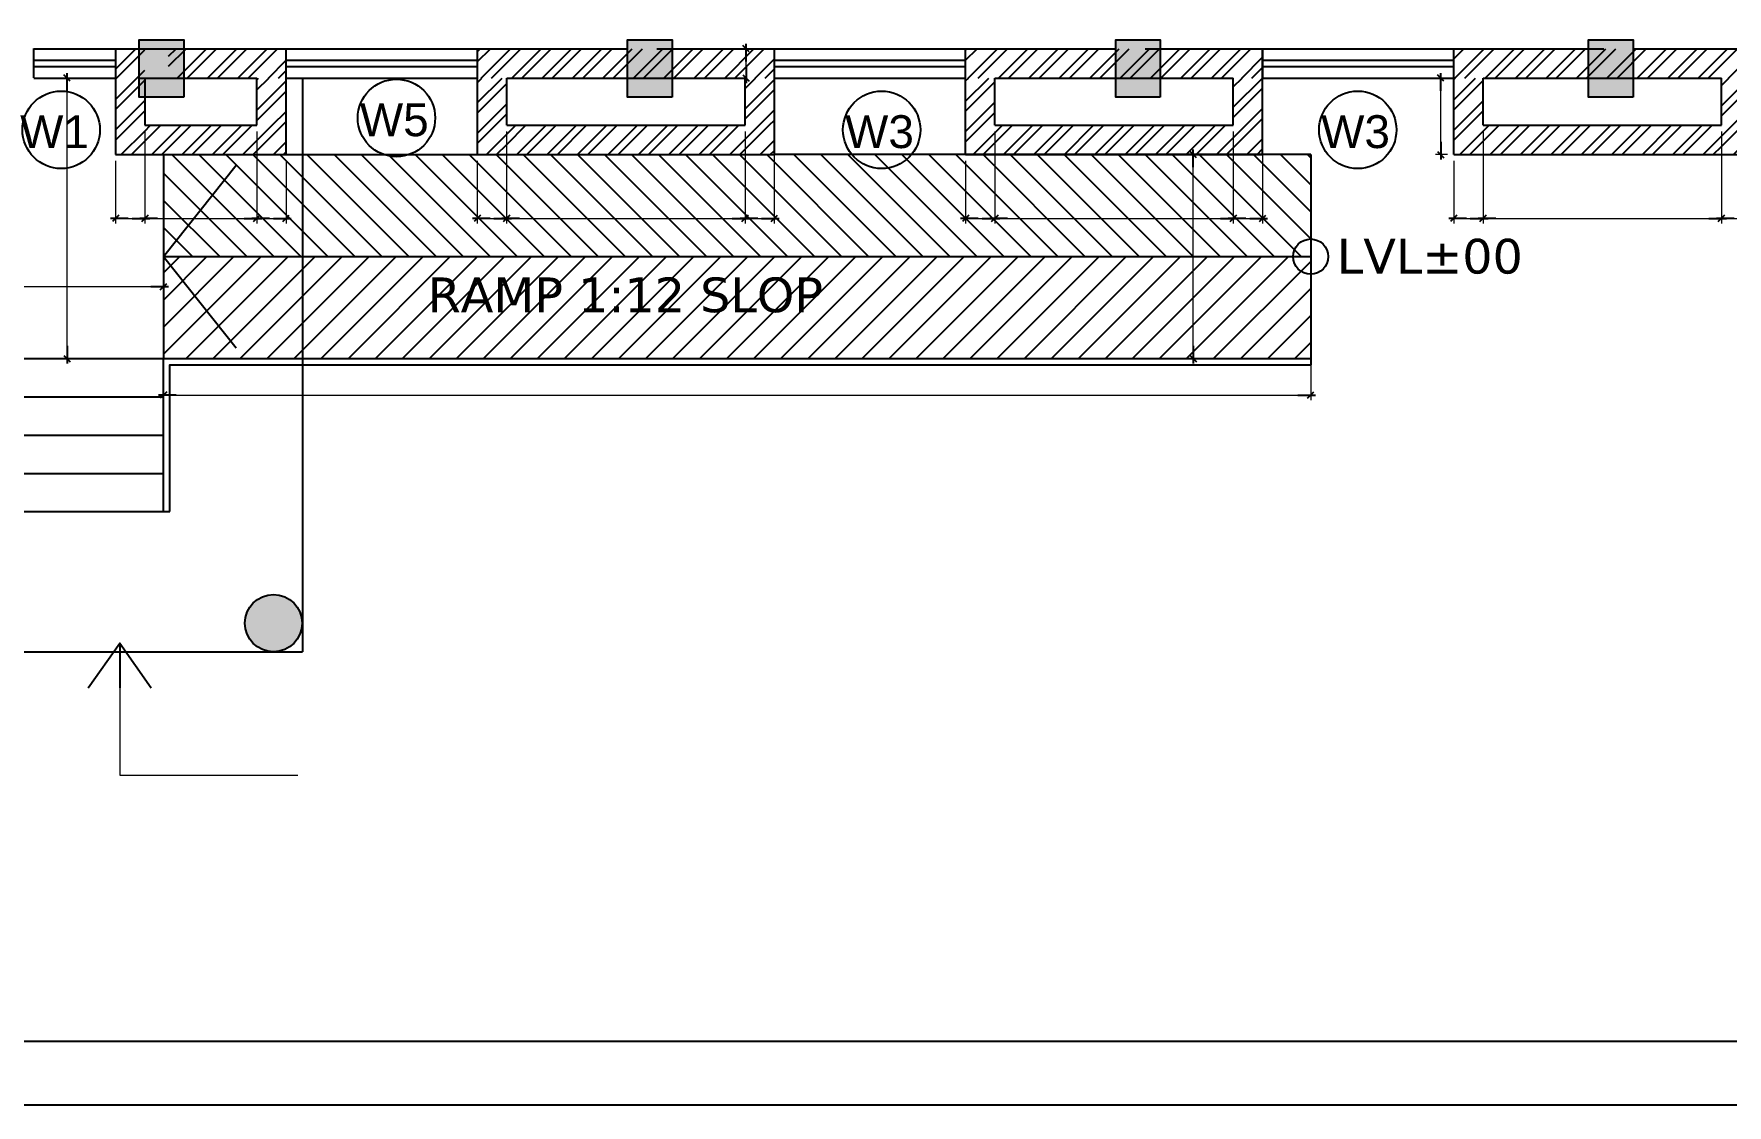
# Model space of a CAD drawing. Header units: millimetres. Extents: x 1731 to 55573, y 1167 to 54427.
# Drawn here: x 14021 to 27305, y 1167 to 9566 of the extents above; entities that cross this region are included whole.
import ezdxf

# ---------------------------------------------------------------- set-up
doc = ezdxf.new("R2010")
doc.units = ezdxf.units.MM
doc.layers.add('WINDOW', color=4, linetype='Continuous')
doc.styles.add('arial', font='arialbd.ttf', dxfattribs={"height": 0.25})
doc.styles.add('ISTD', font='verdana.ttf', dxfattribs={"height": 300})
doc.styles.add('ROMANS', font='romans.shx')
doc.styles.get("Standard").update_dxf_attribs({"font": 'arial.ttf'})
doc.dimstyles.new('GRID', dxfattribs={"dimtxt": 0.25, "dimasz": 400, "dimexe": 40, "dimexo": 50, "dimgap": 1.2, "dimtad": 0, "dimdec": 0, "dimrnd": 5, "dimzin": 0, "dimdsep": 46, "dimtxsty": 'arial', "dimblk": 'TCKA', "dimcen": 1, "dimclrd": 251, "dimclre": 251, "dimclrt": 3, "dimadec": 0, "dimazin": 0, "dimtfac": 1, "dimtdec": 0, "dimtix": 1, "dimtmove": 1, "dimatfit": 3, "dimfxl": 1, "dimtvp": 1, "dimtolj": 1, "dimtzin": 0, "dimlwd": 5, "dimlwe": 5, "dimarcsym": 0})
doc.dimstyles.new('HBA_25', dxfattribs={"dimtxt": 200, "dimasz": 100, "dimexe": 40, "dimexo": 50, "dimgap": 1.2, "dimtad": 0, "dimdec": 0, "dimrnd": 0.01, "dimzin": 0, "dimdsep": 46, "dimtxsty": 'ROMANS', "dimblk": 'TCKA', "dimcen": 1, "dimclrd": 9, "dimclre": 9, "dimclrt": 256, "dimadec": 0, "dimazin": 0, "dimtfac": 1, "dimtdec": 0, "dimtix": 1, "dimtmove": 1, "dimatfit": 3, "dimldrblk": 'OPEN90', "dimfxl": 1, "dimtvp": 1, "dimtolj": 1, "dimtzin": 0, "dimlwd": 5, "dimlwe": 5, "dimarcsym": 0})
pattern_1 = [(45, (-2102322.3, 904690.87), (-119.324269, 119.324269), []), (45, (-2102242.75, 904690.87), (-119.324269, 119.324269), [])]
pattern_2 = [(45, (-4044702.46, 754160.27), (-119.324269, 119.324269), []), (45, (-4044622.91, 754160.27), (-119.324269, 119.324269), [])]

# ---------------------------------------------------------------- blocks, each defined once
blk = doc.blocks.new('TCKA')
blk.add_line((-1, 0), (0.388, 0))
at = {"color": 1}
blk.add_line((-0.25, -0.25), (0.25, 0.25), dxfattribs=at)
blk = doc.blocks.new('*D96')
at = {"layer": 'Defpoints', "color": 0, "ltscale": 12, "transparency": 16777216}
for p in [(19608, 9450), (19635, 9450), (19635, 9220)]:
    blk.add_point(p, dxfattribs=at)
at = {"layer": 'WINDOW', "color": 251, "lineweight": 5, "ltscale": 12, "transparency": 16777216}
for p, q in [((19585, 9450), (19568, 9450)), ((19608, 9320), (19608, 9350)), ((19585, 9220), (19568, 9220))]:
    blk.add_line(p, q, dxfattribs=at)
at = {"layer": 'WINDOW', "color": 251, "lineweight": 5, "ltscale": 12, "transparency": 16777216, "xscale": 100, "yscale": 100, "zscale": 100}
for p, rotation in [((19608, 9450), 90), ((19608, 9220), 270)]:
    blk.add_blockref('TCKA', p, dxfattribs=dict(at, rotation=rotation))
at = {"layer": 'WINDOW', "color": 3, "ltscale": 12, "transparency": 16777216, "insert": (19607, 9335), "char_height": 0.25, "attachment_point": 5, "rotation": 90, "style": 'arial'}
blk.add_mtext('\\A1;230', dxfattribs=at)
blk = doc.blocks.new('*D121')
at = {"layer": 'Defpoints', "color": 0, "ltscale": 12, "transparency": 16777216}
for p in [(14892, 8850), (14662, 8620), (14892, 8120)]:
    blk.add_point(p, dxfattribs=at)
at = {"layer": 'WINDOW', "color": 251, "lineweight": 5, "ltscale": 12, "transparency": 16777216}
for p, q in [((14892, 8800), (14892, 8080)), ((14662, 8570), (14662, 8080)), ((14762, 8120), (14792, 8120))]:
    blk.add_line(p, q, dxfattribs=at)
at = {"layer": 'WINDOW', "color": 251, "lineweight": 5, "ltscale": 12, "transparency": 16777216, "xscale": 100, "yscale": 100, "zscale": 100, "rotation": 180}
blk.add_blockref('TCKA', (14662, 8120), dxfattribs=at)
at = {"layer": 'WINDOW', "color": 251, "lineweight": 5, "ltscale": 12, "transparency": 16777216, "xscale": 100, "yscale": 100, "zscale": 100}
blk.add_blockref('TCKA', (14892, 8120), dxfattribs=at)
at = {"layer": 'WINDOW', "color": 3, "ltscale": 12, "transparency": 16777216, "insert": (14777, 8122), "char_height": 0.25, "attachment_point": 5, "style": 'arial'}
blk.add_mtext('\\A1;230', dxfattribs=at)
blk = doc.blocks.new('*D122')
at = {"layer": 'Defpoints', "color": 0, "ltscale": 12, "transparency": 16777216}
for p in [(14892, 8850), (15770, 8850), (15770, 8120)]:
    blk.add_point(p, dxfattribs=at)
at = {"layer": 'WINDOW', "color": 251, "lineweight": 5, "ltscale": 12, "transparency": 16777216}
for p, q in [((14892, 8800), (14892, 8080)), ((15770, 8800), (15770, 8080)), ((14992, 8120), (15670, 8120))]:
    blk.add_line(p, q, dxfattribs=at)
at = {"layer": 'WINDOW', "color": 251, "lineweight": 5, "ltscale": 12, "transparency": 16777216, "xscale": 100, "yscale": 100, "zscale": 100, "rotation": 180}
blk.add_blockref('TCKA', (14892, 8120), dxfattribs=at)
at = {"layer": 'WINDOW', "color": 251, "lineweight": 5, "ltscale": 12, "transparency": 16777216, "xscale": 100, "yscale": 100, "zscale": 100}
blk.add_blockref('TCKA', (15770, 8120), dxfattribs=at)
at = {"layer": 'WINDOW', "color": 3, "ltscale": 12, "transparency": 16777216, "insert": (15331, 8122), "char_height": 0.25, "attachment_point": 5, "style": 'arial'}
blk.add_mtext('\\A1;880', dxfattribs=at)
blk = doc.blocks.new('*D123')
at = {"layer": 'Defpoints', "color": 0, "ltscale": 12, "transparency": 16777216}
for p in [(15770, 8850), (16000, 8620), (16000, 8120)]:
    blk.add_point(p, dxfattribs=at)
at = {"layer": 'WINDOW', "color": 251, "lineweight": 5, "ltscale": 12, "transparency": 16777216}
for p, q in [((15770, 8800), (15770, 8080)), ((16000, 8570), (16000, 8080)), ((15870, 8120), (15900, 8120))]:
    blk.add_line(p, q, dxfattribs=at)
at = {"layer": 'WINDOW', "color": 251, "lineweight": 5, "ltscale": 12, "transparency": 16777216, "xscale": 100, "yscale": 100, "zscale": 100, "rotation": 180}
blk.add_blockref('TCKA', (15770, 8120), dxfattribs=at)
at = {"layer": 'WINDOW', "color": 251, "lineweight": 5, "ltscale": 12, "transparency": 16777216, "xscale": 100, "yscale": 100, "zscale": 100}
blk.add_blockref('TCKA', (16000, 8120), dxfattribs=at)
at = {"layer": 'WINDOW', "color": 3, "ltscale": 12, "transparency": 16777216, "insert": (15885, 8122), "char_height": 0.25, "attachment_point": 5, "style": 'arial'}
blk.add_mtext('\\A1;230', dxfattribs=at)
blk = doc.blocks.new('*D124')
at = {"layer": 'Defpoints', "color": 0, "ltscale": 12, "transparency": 16777216}
for p in [(17730, 8850), (17500, 8620), (17730, 8120)]:
    blk.add_point(p, dxfattribs=at)
at = {"layer": 'WINDOW', "color": 251, "lineweight": 5, "ltscale": 12, "transparency": 16777216}
for p, q in [((17730, 8800), (17730, 8080)), ((17500, 8570), (17500, 8080)), ((17600, 8120), (17630, 8120))]:
    blk.add_line(p, q, dxfattribs=at)
at = {"layer": 'WINDOW', "color": 251, "lineweight": 5, "ltscale": 12, "transparency": 16777216, "xscale": 100, "yscale": 100, "zscale": 100, "rotation": 180}
blk.add_blockref('TCKA', (17500, 8120), dxfattribs=at)
at = {"layer": 'WINDOW', "color": 251, "lineweight": 5, "ltscale": 12, "transparency": 16777216, "xscale": 100, "yscale": 100, "zscale": 100}
blk.add_blockref('TCKA', (17730, 8120), dxfattribs=at)
at = {"layer": 'WINDOW', "color": 3, "ltscale": 12, "transparency": 16777216, "insert": (17615, 8122), "char_height": 0.25, "attachment_point": 5, "style": 'arial'}
blk.add_mtext('\\A1;230', dxfattribs=at)
blk = doc.blocks.new('*D125')
at = {"layer": 'Defpoints', "color": 0, "ltscale": 12, "transparency": 16777216}
for p in [(19600, 8850), (19830, 8769), (19830, 8120)]:
    blk.add_point(p, dxfattribs=at)
at = {"layer": 'WINDOW', "color": 251, "lineweight": 5, "ltscale": 12, "transparency": 16777216}
for p, q in [((19600, 8800), (19600, 8080)), ((19830, 8719), (19830, 8080)), ((19700, 8120), (19730, 8120))]:
    blk.add_line(p, q, dxfattribs=at)
at = {"layer": 'WINDOW', "color": 251, "lineweight": 5, "ltscale": 12, "transparency": 16777216, "xscale": 100, "yscale": 100, "zscale": 100, "rotation": 180}
blk.add_blockref('TCKA', (19600, 8120), dxfattribs=at)
at = {"layer": 'WINDOW', "color": 251, "lineweight": 5, "ltscale": 12, "transparency": 16777216, "xscale": 100, "yscale": 100, "zscale": 100}
blk.add_blockref('TCKA', (19830, 8120), dxfattribs=at)
at = {"layer": 'WINDOW', "color": 3, "ltscale": 12, "transparency": 16777216, "insert": (19715, 8122), "char_height": 0.25, "attachment_point": 5, "style": 'arial'}
blk.add_mtext('\\A1;230', dxfattribs=at)
blk = doc.blocks.new('*D126')
at = {"layer": 'Defpoints', "color": 0, "ltscale": 12, "transparency": 16777216}
for p in [(21560, 8850), (21330, 8620), (21560, 8120)]:
    blk.add_point(p, dxfattribs=at)
at = {"layer": 'WINDOW', "color": 251, "lineweight": 5, "ltscale": 12, "transparency": 16777216}
for p, q in [((21560, 8800), (21560, 8080)), ((21330, 8570), (21330, 8080)), ((21430, 8120), (21460, 8120))]:
    blk.add_line(p, q, dxfattribs=at)
at = {"layer": 'WINDOW', "color": 251, "lineweight": 5, "ltscale": 12, "transparency": 16777216, "xscale": 100, "yscale": 100, "zscale": 100, "rotation": 180}
blk.add_blockref('TCKA', (21330, 8120), dxfattribs=at)
at = {"layer": 'WINDOW', "color": 251, "lineweight": 5, "ltscale": 12, "transparency": 16777216, "xscale": 100, "yscale": 100, "zscale": 100}
blk.add_blockref('TCKA', (21560, 8120), dxfattribs=at)
at = {"layer": 'WINDOW', "color": 3, "ltscale": 12, "transparency": 16777216, "insert": (21445, 8122), "char_height": 0.25, "attachment_point": 5, "style": 'arial'}
blk.add_mtext('\\A1;230', dxfattribs=at)
blk = doc.blocks.new('*D127')
at = {"layer": 'Defpoints', "color": 0, "ltscale": 12, "transparency": 16777216}
for p in [(23430, 8850), (23660, 8665), (23660, 8120)]:
    blk.add_point(p, dxfattribs=at)
at = {"layer": 'WINDOW', "color": 251, "lineweight": 5, "ltscale": 12, "transparency": 16777216}
for p, q in [((23430, 8800), (23430, 8080)), ((23660, 8615), (23660, 8080)), ((23530, 8120), (23560, 8120))]:
    blk.add_line(p, q, dxfattribs=at)
at = {"layer": 'WINDOW', "color": 251, "lineweight": 5, "ltscale": 12, "transparency": 16777216, "xscale": 100, "yscale": 100, "zscale": 100, "rotation": 180}
blk.add_blockref('TCKA', (23430, 8120), dxfattribs=at)
at = {"layer": 'WINDOW', "color": 251, "lineweight": 5, "ltscale": 12, "transparency": 16777216, "xscale": 100, "yscale": 100, "zscale": 100}
blk.add_blockref('TCKA', (23660, 8120), dxfattribs=at)
at = {"layer": 'WINDOW', "color": 3, "ltscale": 12, "transparency": 16777216, "insert": (23545, 8122), "char_height": 0.25, "attachment_point": 5, "style": 'arial'}
blk.add_mtext('\\A1;230', dxfattribs=at)
blk = doc.blocks.new('*D128')
at = {"layer": 'Defpoints', "color": 0, "ltscale": 12, "transparency": 16777216}
for p in [(25390, 8850), (25160, 8620), (25390, 8120)]:
    blk.add_point(p, dxfattribs=at)
at = {"layer": 'WINDOW', "color": 251, "lineweight": 5, "ltscale": 12, "transparency": 16777216}
for p, q in [((25390, 8800), (25390, 8080)), ((25160, 8570), (25160, 8080)), ((25260, 8120), (25290, 8120))]:
    blk.add_line(p, q, dxfattribs=at)
at = {"layer": 'WINDOW', "color": 251, "lineweight": 5, "ltscale": 12, "transparency": 16777216, "xscale": 100, "yscale": 100, "zscale": 100, "rotation": 180}
blk.add_blockref('TCKA', (25160, 8120), dxfattribs=at)
at = {"layer": 'WINDOW', "color": 251, "lineweight": 5, "ltscale": 12, "transparency": 16777216, "xscale": 100, "yscale": 100, "zscale": 100}
blk.add_blockref('TCKA', (25390, 8120), dxfattribs=at)
at = {"layer": 'WINDOW', "color": 3, "ltscale": 12, "transparency": 16777216, "insert": (25275, 8122), "char_height": 0.25, "attachment_point": 5, "style": 'arial'}
blk.add_mtext('\\A1;230', dxfattribs=at)
blk = doc.blocks.new('*D129')
at = {"layer": 'Defpoints', "color": 0, "ltscale": 12, "transparency": 16777216}
for p in [(27260, 8850), (27490, 8620), (27490, 8120)]:
    blk.add_point(p, dxfattribs=at)
at = {"layer": 'WINDOW', "color": 251, "lineweight": 5, "ltscale": 12, "transparency": 16777216}
for p, q in [((27260, 8800), (27260, 8080)), ((27490, 8570), (27490, 8080)), ((27360, 8120), (27390, 8120))]:
    blk.add_line(p, q, dxfattribs=at)
at = {"layer": 'WINDOW', "color": 251, "lineweight": 5, "ltscale": 12, "transparency": 16777216, "xscale": 100, "yscale": 100, "zscale": 100, "rotation": 180}
blk.add_blockref('TCKA', (27260, 8120), dxfattribs=at)
at = {"layer": 'WINDOW', "color": 251, "lineweight": 5, "ltscale": 12, "transparency": 16777216, "xscale": 100, "yscale": 100, "zscale": 100}
blk.add_blockref('TCKA', (27490, 8120), dxfattribs=at)
at = {"layer": 'WINDOW', "color": 3, "ltscale": 12, "transparency": 16777216, "insert": (27375, 8122), "char_height": 0.25, "attachment_point": 5, "style": 'arial'}
blk.add_mtext('\\A1;230', dxfattribs=at)
blk = doc.blocks.new('*D132')
at = {"layer": 'Defpoints', "color": 0, "ltscale": 12, "transparency": 16777216}
for p in [(17730, 8850), (19600, 8850), (19600, 8120)]:
    blk.add_point(p, dxfattribs=at)
at = {"layer": 'WINDOW', "color": 251, "lineweight": 5, "ltscale": 12, "transparency": 16777216}
for p, q in [((17730, 8800), (17730, 8080)), ((19600, 8800), (19600, 8080)), ((17830, 8120), (19500, 8120))]:
    blk.add_line(p, q, dxfattribs=at)
at = {"layer": 'WINDOW', "color": 251, "lineweight": 5, "ltscale": 12, "transparency": 16777216, "xscale": 100, "yscale": 100, "zscale": 100, "rotation": 180}
blk.add_blockref('TCKA', (17730, 8120), dxfattribs=at)
at = {"layer": 'WINDOW', "color": 251, "lineweight": 5, "ltscale": 12, "transparency": 16777216, "xscale": 100, "yscale": 100, "zscale": 100}
blk.add_blockref('TCKA', (19600, 8120), dxfattribs=at)
at = {"layer": 'WINDOW', "color": 3, "ltscale": 12, "transparency": 16777216, "insert": (18665, 8122), "char_height": 0.25, "attachment_point": 5, "style": 'arial'}
blk.add_mtext('\\A1;1870', dxfattribs=at)
blk = doc.blocks.new('*D133')
at = {"layer": 'Defpoints', "color": 0, "ltscale": 12, "transparency": 16777216}
for p in [(21560, 8850), (23430, 8850), (23430, 8120)]:
    blk.add_point(p, dxfattribs=at)
at = {"layer": 'WINDOW', "color": 251, "lineweight": 5, "ltscale": 12, "transparency": 16777216}
for p, q in [((21560, 8800), (21560, 8080)), ((23430, 8800), (23430, 8080)), ((21660, 8120), (23330, 8120))]:
    blk.add_line(p, q, dxfattribs=at)
at = {"layer": 'WINDOW', "color": 251, "lineweight": 5, "ltscale": 12, "transparency": 16777216, "xscale": 100, "yscale": 100, "zscale": 100, "rotation": 180}
blk.add_blockref('TCKA', (21560, 8120), dxfattribs=at)
at = {"layer": 'WINDOW', "color": 251, "lineweight": 5, "ltscale": 12, "transparency": 16777216, "xscale": 100, "yscale": 100, "zscale": 100}
blk.add_blockref('TCKA', (23430, 8120), dxfattribs=at)
at = {"layer": 'WINDOW', "color": 3, "ltscale": 12, "transparency": 16777216, "insert": (22495, 8122), "char_height": 0.25, "attachment_point": 5, "style": 'arial'}
blk.add_mtext('\\A1;1870', dxfattribs=at)
blk = doc.blocks.new('*D134')
at = {"layer": 'Defpoints', "color": 0, "ltscale": 12, "transparency": 16777216}
for p in [(25390, 8850), (27260, 8850), (27260, 8120)]:
    blk.add_point(p, dxfattribs=at)
at = {"layer": 'WINDOW', "color": 251, "lineweight": 5, "ltscale": 12, "transparency": 16777216}
for p, q in [((25390, 8800), (25390, 8080)), ((27260, 8800), (27260, 8080)), ((25490, 8120), (27160, 8120))]:
    blk.add_line(p, q, dxfattribs=at)
at = {"layer": 'WINDOW', "color": 251, "lineweight": 5, "ltscale": 12, "transparency": 16777216, "xscale": 100, "yscale": 100, "zscale": 100, "rotation": 180}
blk.add_blockref('TCKA', (25390, 8120), dxfattribs=at)
at = {"layer": 'WINDOW', "color": 251, "lineweight": 5, "ltscale": 12, "transparency": 16777216, "xscale": 100, "yscale": 100, "zscale": 100}
blk.add_blockref('TCKA', (27260, 8120), dxfattribs=at)
at = {"layer": 'WINDOW', "color": 3, "ltscale": 12, "transparency": 16777216, "insert": (26325, 8122), "char_height": 0.25, "attachment_point": 5, "style": 'arial'}
blk.add_mtext('\\A1;1870', dxfattribs=at)
blk = doc.blocks.new('*D136')
at = {"layer": 'Defpoints', "color": 0, "ltscale": 12, "transparency": 16777216}
for p in [(25058, 9220), (25160, 9220), (25160, 8620)]:
    blk.add_point(p, dxfattribs=at)
at = {"layer": 'WINDOW', "color": 251, "lineweight": 5, "ltscale": 12, "transparency": 16777216}
for p, q in [((25110, 9220), (25018, 9220)), ((25058, 8720), (25058, 9120)), ((25110, 8620), (25018, 8620))]:
    blk.add_line(p, q, dxfattribs=at)
at = {"layer": 'WINDOW', "color": 251, "lineweight": 5, "ltscale": 12, "transparency": 16777216, "xscale": 100, "yscale": 100, "zscale": 100}
for p, rotation in [((25058, 9220), 90), ((25058, 8620), 270)]:
    blk.add_blockref('TCKA', p, dxfattribs=dict(at, rotation=rotation))
at = {"layer": 'WINDOW', "color": 3, "ltscale": 12, "transparency": 16777216, "insert": (25056, 8920), "char_height": 0.25, "attachment_point": 5, "rotation": 90, "style": 'arial'}
blk.add_mtext('\\A1;600', dxfattribs=at)
blk = doc.blocks.new('*D113')
at = {"layer": 'Defpoints', "color": 0, "ltscale": 12, "transparency": 16777216}
for p in [(23016, 8620), (23116, 8620), (23016, 7020)]:
    blk.add_point(p, dxfattribs=at)
at = {"layer": 'WINDOW', "color": 251, "lineweight": 5, "ltscale": 12, "transparency": 16777216}
for p, q in [((23066, 8620), (23156, 8620)), ((23116, 7120), (23116, 8520)), ((23066, 7020), (23156, 7020))]:
    blk.add_line(p, q, dxfattribs=at)
at = {"layer": 'WINDOW', "color": 251, "lineweight": 5, "ltscale": 12, "transparency": 16777216, "xscale": 100, "yscale": 100, "zscale": 100}
for p, rotation in [((23116, 8620), 90), ((23116, 7020), 270)]:
    blk.add_blockref('TCKA', p, dxfattribs=dict(at, rotation=rotation))
at = {"layer": 'WINDOW', "color": 3, "ltscale": 12, "transparency": 16777216, "insert": (23114, 7820), "char_height": 0.25, "attachment_point": 5, "rotation": 90, "style": 'arial'}
blk.add_mtext('\\A1;1600', dxfattribs=at)
blk = doc.blocks.new('*D114')
at = {"layer": 'Defpoints', "color": 0, "ltscale": 12, "transparency": 16777216}
for p in [(15038, 7020), (24038, 7020), (24038, 6734)]:
    blk.add_point(p, dxfattribs=at)
at = {"layer": 'WINDOW', "color": 251, "lineweight": 5, "ltscale": 12, "transparency": 16777216}
for p, q in [((15038, 6970), (15038, 6694)), ((24038, 6970), (24038, 6694)), ((15138, 6734), (23938, 6734))]:
    blk.add_line(p, q, dxfattribs=at)
at = {"layer": 'WINDOW', "color": 251, "lineweight": 5, "ltscale": 12, "transparency": 16777216, "xscale": 100, "yscale": 100, "zscale": 100, "rotation": 180}
blk.add_blockref('TCKA', (15038, 6734), dxfattribs=at)
at = {"layer": 'WINDOW', "color": 251, "lineweight": 5, "ltscale": 12, "transparency": 16777216, "xscale": 100, "yscale": 100, "zscale": 100}
blk.add_blockref('TCKA', (24038, 6734), dxfattribs=at)
at = {"layer": 'WINDOW', "color": 3, "ltscale": 12, "transparency": 16777216, "insert": (19538, 6736), "char_height": 0.25, "attachment_point": 5, "style": 'arial'}
blk.add_mtext('\\A1;9000', dxfattribs=at)
blk = doc.blocks.new('*D115')
at = {"layer": 'Defpoints', "color": 0, "ltscale": 12, "transparency": 16777216}
for p in [(11580, 7636), (15038, 7636), (15038, 7585)]:
    blk.add_point(p, dxfattribs=at)
at = {"layer": 'WINDOW', "color": 251, "lineweight": 5, "ltscale": 12, "transparency": 16777216}
for p, q in [((11580, 7586), (11580, 7545)), ((11680, 7585), (14938, 7585)), ((15038, 7586), (15038, 7545))]:
    blk.add_line(p, q, dxfattribs=at)
at = {"layer": 'WINDOW', "color": 251, "lineweight": 5, "ltscale": 12, "transparency": 16777216, "xscale": 100, "yscale": 100, "zscale": 100, "rotation": 180}
blk.add_blockref('TCKA', (11580, 7585), dxfattribs=at)
at = {"layer": 'WINDOW', "color": 251, "lineweight": 5, "ltscale": 12, "transparency": 16777216, "xscale": 100, "yscale": 100, "zscale": 100}
blk.add_blockref('TCKA', (15038, 7585), dxfattribs=at)
at = {"layer": 'WINDOW', "color": 3, "ltscale": 12, "transparency": 16777216, "insert": (13309, 7587), "char_height": 0.25, "attachment_point": 5, "style": 'arial'}
blk.add_mtext('\\A1;3460', dxfattribs=at)
blk = doc.blocks.new('*D116')
at = {"layer": 'Defpoints', "color": 0, "ltscale": 12, "transparency": 16777216}
for p in [(14282, 9220), (14610, 9220), (14610, 7020)]:
    blk.add_point(p, dxfattribs=at)
at = {"layer": 'WINDOW', "color": 251, "lineweight": 5, "ltscale": 12, "transparency": 16777216}
for p, q in [((14560, 9220), (14242, 9220)), ((14282, 7120), (14282, 9120)), ((14560, 7020), (14242, 7020))]:
    blk.add_line(p, q, dxfattribs=at)
at = {"layer": 'WINDOW', "color": 251, "lineweight": 5, "ltscale": 12, "transparency": 16777216, "xscale": 100, "yscale": 100, "zscale": 100}
for p, rotation in [((14282, 9220), 90), ((14282, 7020), 270)]:
    blk.add_blockref('TCKA', p, dxfattribs=dict(at, rotation=rotation))
at = {"layer": 'WINDOW', "color": 3, "ltscale": 12, "transparency": 16777216, "insert": (14281, 8120), "char_height": 0.25, "attachment_point": 5, "rotation": 90, "style": 'arial'}
blk.add_mtext('\\A1;2200', dxfattribs=at)

msp = doc.modelspace()

# ---------------------------------------------------------------- hatches: boundary and pattern name
at = {"layer": 'WINDOW', "ltscale": 12}
h = msp.add_hatch(dxfattribs=at)
h.set_pattern_fill('ANSI32', color=8, scale=450)
h.set_pattern_definition(pattern_2)
h.paths.add_polyline_path([(15770.5, 8850.2), (16000.5, 8850.2), (16000.5, 9220.2), (15770.5, 9220.2)])
h.paths.add_polyline_path([(14891.7, 8850.2), (16000.5, 8850.2), (16000.5, 8620.2), (14891.7, 8620.2)])
h.paths.add_polyline_path([(14661.7, 8620.2), (14891.7, 8620.2), (14891.7, 9450.2), (14661.7, 9450.2)])
h = msp.add_hatch(color=8, dxfattribs=at)
h.dxf.hatch_style = 1
h.paths.add_polyline_path([(15198.1, 9070.2), (14848.1, 9070.2), (14848.1, 9520.2), (15198.1, 9520.2)])
h = msp.add_hatch(dxfattribs=at)
h.set_pattern_fill('ANSI32', color=8, scale=450)
h.set_pattern_definition(pattern_1)
h.paths.add_polyline_path([(16000.5, 9220.2), (15078.2, 9220.2), (15078.2, 9450.2), (16000.5, 9450.2)])
h = msp.add_hatch(dxfattribs=at)
h.set_pattern_fill('ANSI32', color=8, scale=450)
h.set_pattern_definition(pattern_1)
h.paths.add_polyline_path([(17500.5, 9220.2), (19830.5, 9220.2), (19830.5, 9450.2), (17500.5, 9450.2)])
h = msp.add_hatch(color=8, dxfattribs=at)
h.dxf.hatch_style = 1
h.paths.add_polyline_path([(19028.1, 9070.2), (18678.1, 9070.2), (18678.1, 9520.2), (19028.1, 9520.2)])
h = msp.add_hatch(dxfattribs=at)
h.set_pattern_fill('ANSI32', color=8, scale=450)
h.set_pattern_definition(pattern_1)
h.paths.add_polyline_path([(21330.5, 9220.2), (23660.5, 9220.2), (23660.5, 9450.2), (21330.5, 9450.2)])
h = msp.add_hatch(color=8, dxfattribs=at)
h.dxf.hatch_style = 1
h.paths.add_polyline_path([(22858.2, 9070.2), (22508.2, 9070.2), (22508.2, 9520.2), (22858.2, 9520.2)])
h = msp.add_hatch(dxfattribs=at)
h.set_pattern_fill('ANSI32', color=8, scale=450)
h.set_pattern_definition(pattern_1)
h.paths.add_polyline_path([(27490.5, 9220.2), (27490.5, 9450.2), (25160.5, 9450.2), (25160.5, 9220.2)])
h = msp.add_hatch(color=8, dxfattribs=at)
h.dxf.hatch_style = 1
h.paths.add_polyline_path([(26568.2, 9070.2), (26218.2, 9070.2), (26218.2, 9520.2), (26568.2, 9520.2)])
h = msp.add_hatch(dxfattribs=at)
h.set_pattern_fill('ANSI32', color=8, scale=450)
h.set_pattern_definition(pattern_2)
h.paths.add_polyline_path([(19600.5, 8850.2), (19830.5, 8850.2), (19830.5, 9220.2), (19600.5, 9220.2)])
h.paths.add_polyline_path([(17730.5, 8850.2), (19830.5, 8850.2), (19830.5, 8620.2), (17730.5, 8620.2)])
h.paths.add_polyline_path([(17500.5, 8620.2), (17730.5, 8620.2), (17730.5, 9220.2), (17500.5, 9220.2)])
h = msp.add_hatch(dxfattribs=at)
h.set_pattern_fill('ANSI32', color=8, scale=450)
h.set_pattern_definition(pattern_2)
h.paths.add_polyline_path([(23430.5, 8850.2), (21330.5, 8850.2), (21330.5, 8620.2), (23430.5, 8620.2)])
h.paths.add_polyline_path([(23430.5, 9220.2), (23660.5, 9220.2), (23660.5, 8620.2), (23430.5, 8620.2)])
h = msp.add_hatch(dxfattribs=at)
h.set_pattern_fill('ANSI32', color=8, scale=450)
h.set_pattern_definition(pattern_2)
h.paths.add_polyline_path([(21330.5, 8850.2), (21560.5, 8850.2), (21560.5, 9220.2), (21330.5, 9220.2)])
h = msp.add_hatch(dxfattribs=at)
h.set_pattern_fill('ANSI32', color=8, scale=450)
h.set_pattern_definition(pattern_2)
h.paths.add_polyline_path([(25160.5, 8620.2), (27260.5, 8620.2), (27260.5, 8850.2), (25160.5, 8850.2)])
h.paths.add_polyline_path([(27260.5, 9220.2), (27490.5, 9220.2), (27490.5, 8620.2), (27260.5, 8620.2)])
h.paths.add_polyline_path([(25160.5, 9220.2), (25390.5, 9220.2), (25390.5, 8850.2), (25160.5, 8850.2)])
h = msp.add_hatch(dxfattribs=at)
h.set_pattern_fill('ANSI31', color=8, scale=1200, angle=90)
h.set_pattern_definition([(135, (-3458075.94, 810632.52), (-106.066017, -106.066017), [])])
h.paths.add_polyline_path([(15038.2, 8620.2), (24038.2, 8620.2), (24038.2, 7820.2), (15038.2, 7820.2)])
h = msp.add_hatch(dxfattribs=at)
h.set_pattern_fill('ANSI31', color=8, scale=1200)
h.set_pattern_definition([(45, (-2102322.3, 904090.87), (-106.066017, 106.066017), [])])
h.paths.add_polyline_path([(15038.2, 7020.2), (24038.2, 7020.2), (24038.2, 7820.2), (15038.2, 7820.2)])
h = msp.add_hatch(color=8, dxfattribs=at)
h.dxf.hatch_style = 1
edge = h.paths.add_edge_path()
edge.add_arc((15901.2, 4946), 225, 181.02315, 538.97685)
edge.add_line((15676.2, 4950), (15676.2, 4942))

# ---------------------------------------------------------------- linework, layer by layer
at = {"color": 7}
for points in [[(1731.4, 54427.2), (55572.9, 54427.2), (55572.9, 1166.8), (1731.4, 1166.8)], [(2231.4, 53927.2), (55072.9, 53927.2), (55072.9, 1666.8), (2231.4, 1666.8)]]:
    msp.add_lwpolyline(points, close=True, dxfattribs=at)
at = {"layer": 'WINDOW', "color": 8, "ltscale": 12}
for p, q in [((14021.3, 9220.5, 99), (14021.3, 9450.5, 99)), ((14021.3, 9450.2, 99), (14661.7, 9450.2, 99)), ((14661.7, 9450.2, 99), (16000.5, 9450.2, 99)), ((14661.7, 9450.2, 99), (14661.7, 8620.2, 99)), ((16000.5, 9450.2, 99), (17500.5, 9450.2, 99)), ((16000.5, 8620.2, 99), (16000.5, 9450.2, 99)), ((17500.5, 9450.2, 99), (18678.2, 9450.2, 99)), ((17500.5, 8620.2, 99), (17500.5, 9450.2, 99)), ((18908.2, 9450.2, 99), (19830.5, 9450.2, 99)), ((19830.5, 9450.2, 99), (21330.5, 9450.2, 99)), ((19830.5, 8620.2, 99), (19830.5, 9450.2, 99)), ((21330.5, 9450.2, 99), (22508.2, 9450.2, 99)), ((21330.5, 9220.2, 99), (21330.5, 9450.2, 99)), ((21330.5, 8620.2, 99), (21330.5, 9450.2, 99)), ((22738.2, 9450.2, 99), (23660.5, 9450.2, 99)), ((23660.5, 9450.2, 99), (23660.5, 9220.2, 99)), ((23660.5, 9450.2, 99), (25160.5, 9450.2, 99)), ((23660.5, 8620.2, 99), (23660.5, 9450.2, 99)), ((25160.5, 9450.2, 99), (26338.2, 9450.2, 99)), ((25160.5, 8620.2, 99), (25160.5, 9450.2, 99)), ((26568.2, 9450.2, 99), (27745.8, 9450.2, 99)), ((14021.3, 9360.2, 99), (14661.7, 9360.2, 99)), ((14021.3, 9310.2, 99), (14661.7, 9310.2, 99)), ((16000.5, 9360.2, 99), (17500.5, 9360.2, 99)), ((16000.5, 9310.2, 99), (17500.5, 9310.2, 99)), ((19830.5, 9360.2, 99), (21330.5, 9360.2, 99)), ((19830.5, 9310.2, 99), (21330.5, 9310.2, 99)), ((23660.5, 9360.2, 99), (25160.5, 9360.2, 99)), ((23660.5, 9310.2, 99), (25160.5, 9310.2, 99)), ((14021.1, 9220.2, 99), (14661.7, 9220.2, 99)), ((14848.2, 9220.2, 99), (15770.5, 9220.2, 99)), ((14891.7, 9220.2, 99), (14891.7, 8850.2, 99)), ((15770.5, 8850.2, 99), (15770.5, 9220.2, 99)), ((16000.5, 9220.2, 99), (17500.5, 9220.2, 99)), ((16128.2, 9220.2, 99), (16128.2, 4720.2, 99)), ((17730.5, 9220.2, 99), (19600.5, 9220.2, 99)), ((17730.5, 8850.2, 99), (17730.5, 9220.2, 99)), ((19600.5, 8850.2, 99), (19600.5, 9220.2, 99)), ((19830.5, 9220.2, 99), (21330.5, 9220.2, 99)), ((21560.5, 9220.2, 99), (23430.5, 9220.2, 99)), ((21560.5, 8850.2, 99), (21560.5, 9220.2, 99)), ((23430.5, 8850.2, 99), (23430.5, 9220.2, 99)), ((23660.5, 9220.2, 99), (25160.5, 9220.2, 99)), ((25390.5, 9220.2, 99), (27260.5, 9220.2, 99)), ((25390.5, 8850.2, 99), (25390.5, 9220.2, 99)), ((27260.5, 8850.2, 99), (27260.5, 9220.2, 99)), ((14891.7, 8850.2, 99), (15770.5, 8850.2, 99)), ((17730.5, 8850.2, 99), (19600.5, 8850.2, 99)), ((21560.5, 8850.2, 99), (23430.5, 8850.2, 99)), ((25390.5, 8850.2, 99), (27260.5, 8850.2, 99)), ((14661.7, 8620.2, 99), (16000.5, 8620.2, 99)), ((15038.2, 8620.2, 99), (15038.2, 7020.2, 99)), ((15038.2, 7820.2, 99), (15608.5, 8535.8, 99)), ((16000.5, 8620.2, 99), (17500.5, 8620.2, 99)), ((17500.5, 8620.2, 99), (19830.5, 8620.2, 99)), ((24038.2, 8620.2, 99), (19830.5, 8620.2, 99)), ((21330.5, 8620.2, 99), (23660.5, 8620.2, 99)), ((24038.2, 8620.2, 99), (24038.2, 7146.7, 99)), ((25160.5, 8620.2, 99), (27490.5, 8620.2, 99)), ((15038.2, 7820.2, 99), (24038.2, 7820.2, 99)), ((15038.2, 7820.2, 99), (15608.5, 7104.7, 99)), ((24038.2, 7146.7, 99), (24038.2, 7020.2, 99)), ((11580.5, 7020.2, 99), (15038.2, 7020.2, 99)), ((15038.2, 5820.2, 99), (15038.2, 7020.2, 99)), ((15038.2, 7020.2, 99), (24038.2, 7020.2, 99)), ((24038.2, 7020.2, 99), (24038.2, 6970.2, 99)), ((11280.5, 6720.2, 99), (15038.2, 6720.2, 99)), ((10980.5, 6420.2, 99), (15038.2, 6420.2, 99)), ((10680.5, 6120.2, 99), (15038.2, 6120.2, 99)), ((10380.5, 5820.2, 99), (15038.2, 5820.2, 99)), ((15038.2, 5820.2, 99), (15088.2, 5820.2, 99)), ((10343.2, 4720.2, 99), (16128.2, 4720.2, 99))]:
    msp.add_line(p, q, dxfattribs=at)
at = {"layer": 'WINDOW', "color": 8, "ltscale": 12, "elevation": 99}
for points in [[(15198.1, 9070.2), (14848.1, 9070.2), (14848.1, 9520.2), (15198.1, 9520.2)], [(19028.1, 9070.2), (18678.1, 9070.2), (18678.1, 9520.2), (19028.1, 9520.2)], [(22858.2, 9070.2), (22508.2, 9070.2), (22508.2, 9520.2), (22858.2, 9520.2)], [(26568.2, 9070.2), (26218.2, 9070.2), (26218.2, 9520.2), (26568.2, 9520.2)]]:
    msp.add_lwpolyline(points, close=True, dxfattribs=at)
msp.add_lwpolyline([(15088.2, 5820.2), (15088.2, 6970.2), (24038.2, 6970.2)], dxfattribs=at)
at = {"layer": 'WINDOW', "color": 8, "ltscale": 12}
for centre, radius in [((16865.8, 8907, 99), 303.7), ((14235.3, 8813.8, 99), 303.7), ((20672.2, 8813.8, 99), 303.7), ((24406.7, 8813.8, 99), 303.7), ((24038.2, 7820.2, 99), 137.9), ((15901.2, 4946, 99), 225)]:
    msp.add_circle(centre, radius, dxfattribs=at)

# ---------------------------------------------------------------- texts
at = {"layer": 'WINDOW', "color": 8, "ltscale": 12, "char_height": 257.76, "width": 4979.088, "attachment_point": 1}
for s, insert in [('W1', (13913.1, 8928.6, 27.5)), ('W5', (16578.5, 9021.8, 27.5)), ('W3', (20384.9, 8928.6, 27.5)), ('W3', (24119.4, 8928.6, 27.5))]:
    msp.add_mtext(s, dxfattribs=dict(at, insert=insert))
at = {"layer": 'WINDOW', "color": 8, "ltscale": 12, "char_height": 272.16, "width": 30896.448, "attachment_point": 7, "style": 'ISTD'}
for s, insert in [('LVL%%p00', (24242.8, 7682.1, 99)), ('RAMP 1:12 SLOP', (17110.5, 7379, 99))]:
    msp.add_mtext(s, dxfattribs=dict(at, insert=insert))

# ---------------------------------------------------------------- dimensions: what is measured, and where the dimension line sits
at = {"layer": 'WINDOW', "color": 8, "ltscale": 12}
for base, p1, p2, override, picture, middle in [((19608.2, 9450.2, 99), (19634.9, 9220.2, 99), (19634.9, 9450.2, 99), {"dimtxt": 150, "dimasz": 100, "dimtad": 3, "dimpost": '\\X', "dimtxsty": 'arial'}, '*D96', (19606.9, 9335.2, 99)), ((14281.9, 9220.2, 99), (14609.8, 7020.2, 99), (14609.8, 9220.2, 99), {"dimtxt": 150, "dimasz": 100, "dimtad": 3, "dimpost": '\\X'}, '*D116', (14280.5, 8120.2, 99)), ((25057.8, 9220.2, 99), (25160.5, 8620.2, 99), (25160.5, 9220.2, 99), {"dimtxt": 150, "dimasz": 100, "dimtad": 3, "dimpost": '\\X'}, '*D136', (25056.5, 8920.2, 99)), ((23115.7, 8620.2, 99), (23016, 7020.2, 99), (23016, 8620.2, 99), {"dimtxt": 150, "dimasz": 100, "dimtad": 3, "dimpost": '\\X'}, '*D113', (23114.4, 7820.2, 99))]:
    dim = msp.add_linear_dim(base=base, p1=p1, p2=p2, angle=90, dimstyle='GRID', override=override, dxfattribs=at)
    dim.commit()
    dim.dimension.update_dxf_attribs({"geometry": picture, "text_midpoint": middle})
for base, p1, p2, picture, middle in [((14891.7, 8120.2, 99), (14661.7, 8620.2, 99), (14891.7, 8850.2, 99), '*D121', (14776.7, 8121.5, 99)), ((15770.5, 8120.2, 99), (14891.7, 8850.2, 99), (15770.5, 8850.2, 99), '*D122', (15331.1, 8121.5, 99)), ((16000.5, 8120.2, 99), (15770.5, 8850.2, 99), (16000.5, 8620.2, 99), '*D123', (15885.5, 8121.5, 99)), ((17730.5, 8120.2, 99), (17500.5, 8620.2, 99), (17730.5, 8850.2, 99), '*D124', (17615.5, 8121.5, 99)), ((19600.5, 8120.2, 99), (17730.5, 8850.2, 99), (19600.5, 8850.2, 99), '*D132', (18665.5, 8121.5, 99)), ((19830.5, 8120.2, 99), (19600.5, 8850.2, 99), (19830.5, 8768.9, 99), '*D125', (19715.5, 8121.5, 99)), ((21560.5, 8120.2, 99), (21330.5, 8620.2, 99), (21560.5, 8850.2, 99), '*D126', (21445.5, 8121.5, 99)), ((23430.5, 8120.2, 99), (21560.5, 8850.2, 99), (23430.5, 8850.2, 99), '*D133', (22495.5, 8121.5, 99)), ((23660.5, 8120.2, 99), (23430.5, 8850.2, 99), (23660.5, 8665.4, 99), '*D127', (23545.5, 8121.5, 99)), ((25390.5, 8120.2, 99), (25160.5, 8620.2, 99), (25390.5, 8850.2, 99), '*D128', (25275.5, 8121.5, 99)), ((27260.5, 8120.2, 99), (25390.5, 8850.2, 99), (27260.5, 8850.2, 99), '*D134', (26325.5, 8121.5, 99)), ((27490.5, 8120.2, 99), (27260.5, 8850.2, 99), (27490.5, 8620.2, 99), '*D129', (27375.5, 8121.5, 99)), ((15038.2, 7585.5, 99), (11580.5, 7635.9, 99), (15038.2, 7635.9, 99), '*D115', (13309.3, 7586.8, 99)), ((24038.2, 6734.3, 99), (15038.2, 7020.2, 99), (24038.2, 7020.2, 99), '*D114', (19538.2, 6735.7, 99))]:
    dim = msp.add_linear_dim(base=base, p1=p1, p2=p2, dimstyle='GRID', override={"dimtxt": 150, "dimasz": 100, "dimtad": 3, "dimpost": '\\X'}, dxfattribs=at)
    dim.commit()
    dim.dimension.update_dxf_attribs({"geometry": picture, "text_midpoint": middle})

# ---------------------------------------------------------------- leaders
msp.add_leader([(14694.7, 4790, 99), (14694.7, 3753.1, 99), (16091.9, 3753.1, 99)], dimstyle='HBA_25', override={"dimscale": 1, "dimtxt": 200, "dimasz": 350, "dimgap": 1.2, "dimtad": 0, "dimtxsty": 'ROMANS', "dimclrd": 4, "dimlwd": 5}, dxfattribs=at)

doc.saveas('drawing.dxf')
